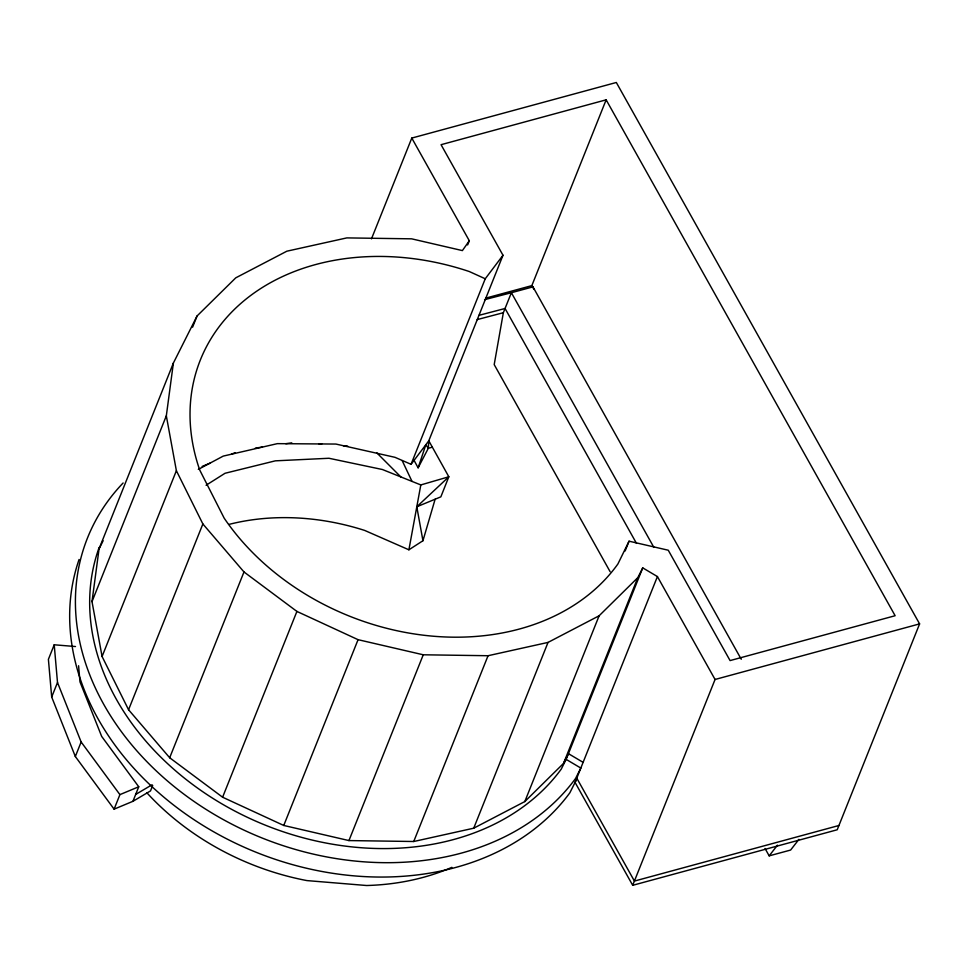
<?xml version="1.0" encoding="UTF-8"?>
<svg xmlns="http://www.w3.org/2000/svg" width="968" height="968" viewBox="0 0 968 968"><rect width="100%" height="100%" fill="white"/><g stroke="black" fill="none" stroke-linecap="round" stroke-linejoin="round"><path stroke-width="1.45" d="M92.008 601.612L99.063 548.832L173.381 363.048L197.061 315.979L235.768 277.84L286.855 251.196L346.834 237.898L411.63 238.83L462.389 250.591L469.311 240.754L411.787 138.073L616.326 82.486L919.6 623.888L837.223 829.77L632.697 885.309L575.077 782.434L657.417 576.565L642.74 567.877L637.827 577.63L563.521 763.413L524.813 801.565L473.727 828.197L413.735 841.507L348.94 840.575L283.757 825.462L222.604 797.221L169.678 757.75L128.562 709.75L102.076 656.498L92.008 601.612L166.327 415.816L173.381 363.048M741.258 659.269L532.969 286.867L511.382 292.723L503.348 312.712L494.2 364.597L610.142 571.725M229.041 524.39A216.07 168.626 21.8 0 1 364.742 530.452L408.895 549.8L420.814 484.932L448.825 476.776L428.788 440.779L502.997 255.262L441.057 144.692L606.149 99.825L895.134 615.721L730.078 660.587L668.259 550.223L629.055 541.185L617.899 563.981A233.808 182.468 21.8 0 1 224.189 518.17L199.747 470.061A233.808 182.468 21.8 0 1 469.323 271.548L485.246 278.772L502.997 255.262M408.895 549.8L422.943 540.737L435.128 499.21M418.128 467.822L425.859 444.723L428.788 440.779L428.316 448.281L418.128 467.822L414.062 460.369L425.859 444.723L428.316 448.281L432.151 447.24M75.492 646.539L54.22 644.785L48.4 659.329L51.691 697.033L75.335 756.528L114.103 809.163L132.931 801.31L150.512 790.904L152.702 785.423M192.596 327.16L197.061 315.979M51.691 697.033L57.499 682.5L54.22 644.785M102.076 656.498L176.382 470.702L166.327 415.816M75.335 756.528L81.143 741.984L57.499 682.5M128.562 709.75L202.869 523.966L176.382 470.702M114.103 809.163L119.911 794.631L138.739 786.766L101.664 736.406L79.981 681.871L78.577 665.73M132.931 801.31L138.739 786.766M371.47 238.866L411.787 138.073M169.678 757.75L243.984 571.955L202.869 523.966M222.604 797.221L296.91 611.425L243.984 571.955M467.629 244.94L469.311 240.754M198.319 469.383L223.245 456.097L277.356 443.646L335.932 444.058L395.017 457.332L411.049 464.301L485.246 278.772M283.757 825.462L358.063 639.679L423.258 654.791L488.053 655.723L548.033 642.413L599.119 615.781L637.827 577.63M533.961 289.408L531.843 285.62L606.149 99.825M348.94 840.575L423.258 654.791M413.735 841.507L488.053 655.723M473.727 828.197L548.033 642.413M524.813 801.565L599.119 615.781M625.146 550.961L629.055 541.185M99.159 547.44A258.25 201.538 21.8 0 0 245.787 816.556A258.25 201.538 21.8 0 0 561.234 769.136L566.147 759.372L642.74 567.877M657.417 576.565L715.062 679.475L632.697 885.309M99.063 548.832L103.128 540.761M563.521 763.413L568.434 753.661L583.111 762.348M577.097 778.405L569.862 792.78A273.932 213.783 21.8 0 1 236.373 843.624A273.932 213.783 21.8 0 1 79.086 559.468M411.049 464.301L414.062 460.369M765.059 848.5L769.173 855.857L777.473 845.161M798.927 839.353L790.626 850.049L769.173 855.857M416.797 506.784L448.825 476.776L440.851 496.85L416.797 506.784L422.943 540.737M532.388 286.589L530.875 286.879L532.969 286.867M206.075 485.258L225.048 473.267L275.336 460.841L328.951 458.263L382.408 469.516L420.814 484.932M135.665 794.45L152 784.794M202.155 466.431L210.044 463.14M231.4 454.222L235.067 452.685M485.646 298.168L531.843 285.62M715.062 679.475L919.6 623.888M838.966 825.486L634.427 881.074L576.783 778.163M478.894 315.362L505.066 308.489L636.484 543.363M477.188 319.597L503.348 312.712M484.581 299.669L511.382 292.723L653.884 547.392M255.358 448.099L262.437 447.071M285.826 443.707L291.779 442.848M318.75 443.719L321.751 443.961M343.446 445.752L347.657 446.091M296.91 611.425L358.063 639.679M566.147 759.372L580.824 768.06L575.609 778.417A273.932 213.783 21.8 0 1 201.647 806.574A273.932 213.783 21.8 0 1 123.117 482.984M376.625 452.661L400.825 476.909M81.143 741.984L119.911 794.631M402.18 460.611L412.017 481.411M451.874 867.34A235.865 184.077 21.8 0 1 366.666 885.514L306.929 880.59A235.865 184.077 21.8 0 1 146.821 792.719"/></g></svg>
